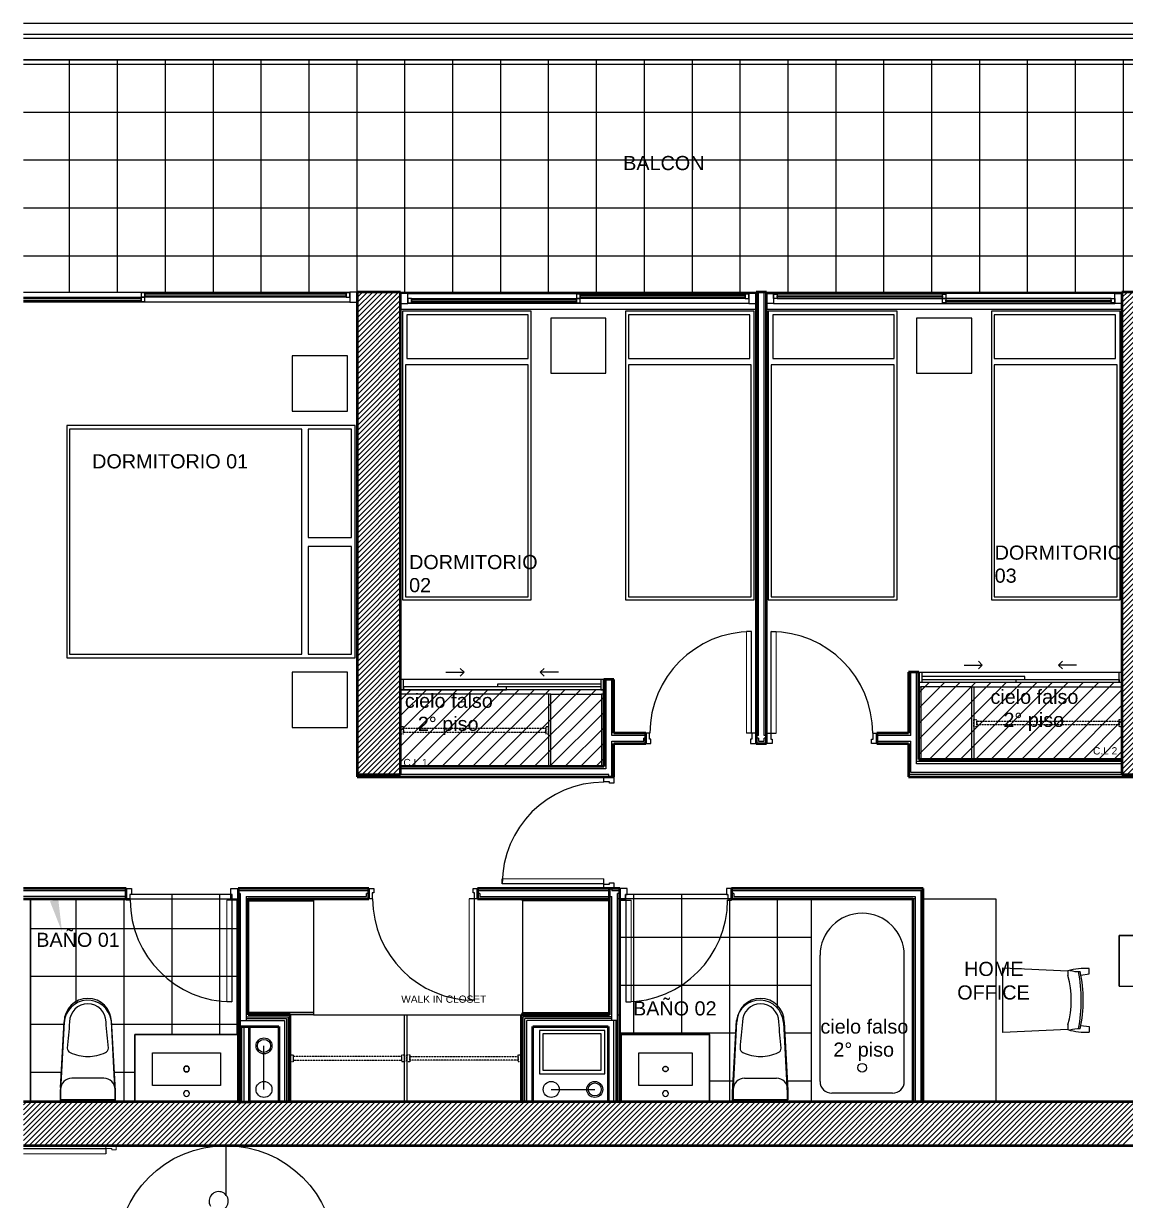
# Model space of a CAD drawing. Header units: millimetres. Extents: x -42700 to 155289, y -7931 to 68797.
# Drawn here: x 867 to 8459, y 33230 to 41340 of the extents above; entities that cross this region are included whole.
import ezdxf

# ---------------------------------------------------------------- set-up
doc = ezdxf.new("R2010")
doc.units = ezdxf.units.MM
doc.linetypes.add('DASHED2', pattern=[0.375, 0.25, -0.125])
doc.layers.add('01 arquitectura', color=8, linetype='Continuous')
doc.styles.add('Arial_1', font='arial.ttf', dxfattribs={"height": 0.075})
doc.styles.add('Arial_2', font='arial.ttf', dxfattribs={"height": 0.0975})

msp = doc.modelspace()

# ---------------------------------------------------------------- hatches: boundary and pattern name
at = {"layer": '01 arquitectura'}
h = msp.add_hatch(dxfattribs=at)
h.set_pattern_fill('_USER', color=9, scale=24.999937, angle=45, style=0, pattern_type=0)
h.set_pattern_definition([(45, (3164.737, 36164.6), (-17.67763, 17.67763), [])])
h.paths.add_polyline_path([(3164.737, 36164.599), (3164.737, 39489.591), (3464.736, 39489.591), (3464.736, 36819.598), (3464.736, 36749.598), (3464.736, 36164.599)])
h = msp.add_hatch(dxfattribs=at)
h.set_pattern_fill('_USER', color=9, scale=24.999937, angle=45, style=0, pattern_type=0)
h.set_pattern_definition([(45, (8434.724, 36164.6), (-17.67763, 17.67763), [])])
h.paths.add_polyline_path([(8434.724, 36164.599), (8734.723, 36164.599), (8734.723, 39489.591), (8434.724, 39489.591), (8434.724, 36869.598), (8434.724, 36799.598)])
h = msp.add_hatch(dxfattribs=at)
h.set_pattern_fill('FP_2', color=9, scale=999.9975, style=0, pattern_type=2)
h.set_pattern_definition([(45, (21154.75, 25942.43), (-53.03288, 53.03288), [])])
h.paths.add_polyline_path([(4864.733, 36749.598), (3464.736, 36749.598), (3464.736, 36219.599), (4864.733, 36219.599)])
h = msp.add_hatch(dxfattribs=at)
h.set_pattern_fill('FP_2', color=9, scale=999.9975, style=0, pattern_type=2)
h.set_pattern_definition([(45, (24724.74, 25992.43), (-53.03288, 53.03288), [])])
h.paths.add_polyline_path([(8434.724, 36799.598), (7034.727, 36799.598), (7034.727, 36269.599), (8434.724, 36269.599)])
h = msp.add_hatch(dxfattribs=at)
h.set_pattern_fill('FP_11', color=9, scale=999.9975, style=0, pattern_type=2)
h.set_pattern_definition([(0, (23339.7, 24544.63), (0, 329.999), []), (90, (23339.7, 24544.63), (-329.999, 0), [])])
h.paths.add_polyline_path([(1634.741, 33909.605), (1634.741, 34374.604), (2339.739, 34374.604), (2339.739, 35299.602), (2294.693, 35299.602), (2294.693, 35339.602), (1599.748, 35339.602), (1599.748, 35309.602), (914.743, 35309.602), (914.743, 33909.605), (1121.742, 33909.605), (1121.742, 33972.902), (1147.24, 34455.42), (1154.096, 34494.612), (1170.254, 34530.971), (1194.75, 34562.323), (1226.12, 34586.796), (1262.49, 34602.928), (1301.687, 34609.755), (1341.369, 34606.869), (1379.166, 34594.443), (1412.819, 34573.219), (1440.319, 34544.465), (1460.021, 34509.899), (1470.749, 34471.585), (1497.741, 33985.606), (1497.741, 33909.605)])
msp.add_hatch(color=9, dxfattribs=at).paths.add_polyline_path([(1132.218, 35081.074), (1106.366, 35306.538), (1048.892, 35292.164)])
h = msp.add_hatch(dxfattribs=at)
h.set_pattern_fill('FP_12', color=9, scale=999.9975, style=0, pattern_type=2)
h.set_pattern_definition([(90, (-16048.22, 25144.63), (-329.999, 0), []), (180, (-16048.22, 25144.63), (0, -329.999), [])])
h.paths.add_polyline_path([(5589.731, 33909.605), (5751.73, 33909.605), (5751.73, 33976.063), (5778.074, 34469.393), (5788.257, 34508.058), (5807.556, 34543.075), (5834.808, 34572.333), (5868.368, 34594.067), (5906.213, 34606.967), (5946.061, 34610.254), (5985.509, 34603.731), (6022.177, 34587.79), (6053.855, 34563.394), (6078.632, 34532.013), (6095.013, 34495.539), (6102.012, 34456.173), (6127.729, 33969.99), (6127.729, 33909.605), (6294.729, 33909.605), (6294.729, 35309.602), (5717.223, 35309.602), (5717.223, 35339.602), (5014.778, 35339.602), (5014.778, 35299.602), (4974.732, 35299.602), (4974.732, 34374.604), (5589.731, 34374.604), (5589.731, 34049.62)])

# ---------------------------------------------------------------- linework, layer by layer
at = {"layer": '01 arquitectura', "color": 8}
for p, q in [((39374.646, 41339.587), (867.003, 41339.587)), ((13694.711, 41264.419), (867.003, 41264.419)), ((867.003, 41239.019), (13694.711, 41239.019)), ((867.003, 41089.587), (11734.715, 41089.587)), ((11734.715, 41089.587), (867.003, 41089.587)), ((867.003, 39489.591), (3114.737, 39489.591)), ((867.003, 39489.591), (3114.737, 39489.591)), ((867.003, 39454.591), (1677.241, 39454.591)), ((867.003, 39454.591), (1677.241, 39454.591)), ((1677.241, 39424.591), (867.003, 39424.591)), ((1677.241, 39424.591), (867.003, 39424.591)), ((3114.737, 39419.591), (867.003, 39419.591)), ((3114.737, 39419.591), (867.003, 39419.591)), ((1702.241, 39484.591), (3089.737, 39484.591)), ((1702.241, 39484.591), (3089.737, 39484.591)), ((3089.737, 39454.591), (1702.241, 39454.591)), ((3089.737, 39454.591), (1702.241, 39454.591)), ((3464.736, 39489.591), (5914.73, 39489.591)), ((3514.736, 39479.591), (5864.73, 39479.591)), ((3539.736, 39444.591), (4677.233, 39444.591)), ((4677.233, 39414.591), (3539.736, 39414.591)), ((4702.233, 39474.591), (5839.73, 39474.591)), ((5839.73, 39444.591), (4702.233, 39444.591)), ((5929.73, 36434.599), (5929.73, 39489.591)), ((5969.73, 36434.599), (5969.73, 39489.591)), ((5984.73, 39489.591), (8434.724, 39489.591)), ((8384.724, 39479.591), (6034.73, 39479.591)), ((7197.227, 39474.591), (6059.73, 39474.591)), ((6059.73, 39444.591), (7197.227, 39444.591)), ((8359.724, 39444.591), (7222.227, 39444.591)), ((7222.227, 39414.591), (8359.724, 39414.591)), ((5914.73, 39369.591), (3464.736, 39369.591)), ((4364.734, 39356.694), (3477.91, 39356.694)), ((3477.91, 39356.694), (3477.91, 37369.596)), ((4344.734, 39331.986), (3508.358, 39331.986)), ((3508.358, 39331.986), (3508.358, 39031.986)), ((5864.73, 39409.591), (3514.736, 39409.591)), ((4344.734, 39031.986), (4344.734, 39331.986)), ((4364.734, 37369.596), (4364.734, 39356.694)), ((5901.556, 39356.694), (5014.732, 39356.694)), ((5014.732, 39356.694), (5014.732, 37369.596)), ((5871.108, 39331.986), (5034.732, 39331.986)), ((5034.732, 39331.986), (5034.732, 39031.986)), ((5871.108, 39031.986), (5871.108, 39331.986)), ((5901.556, 37369.596), (5901.556, 39356.694)), ((8434.724, 39369.591), (5984.73, 39369.591)), ((6884.728, 39356.694), (5997.904, 39356.694)), ((5997.904, 39356.694), (5997.904, 37369.596)), ((6864.728, 39331.986), (6028.352, 39331.986)), ((6028.352, 39331.986), (6028.352, 39031.986)), ((6034.73, 39409.591), (8384.724, 39409.591)), ((6864.728, 39031.986), (6864.728, 39331.986)), ((6884.728, 37369.596), (6884.728, 39356.694)), ((8421.55, 39356.694), (7534.726, 39356.694)), ((7534.726, 39356.694), (7534.726, 37369.596)), ((8391.101, 39331.986), (7554.726, 39331.986)), ((7554.726, 39331.986), (7554.726, 39031.986)), ((8391.101, 39031.986), (8391.101, 39331.986)), ((8421.55, 37369.596), (8421.55, 39356.694)), ((4879.733, 39309.592), (4499.734, 39309.592)), ((4499.734, 39309.592), (4499.734, 38929.593)), ((4879.733, 38929.593), (4879.733, 39309.592)), ((7399.726, 39309.592), (7019.727, 39309.592)), ((7019.727, 39309.592), (7019.727, 38929.593)), ((7399.726, 38929.593), (7399.726, 39309.592)), ((3098.641, 39049.592), (2718.642, 39049.592)), ((2718.642, 39049.592), (2718.642, 38669.593)), ((3098.641, 39049.592), (2718.642, 39049.592)), ((2718.642, 39049.592), (2718.642, 38669.593)), ((3098.641, 38669.593), (3098.641, 39049.592)), ((3098.641, 38669.593), (3098.641, 39049.592)), ((3508.358, 39031.986), (4344.734, 39031.986)), ((5034.732, 39031.986), (5871.108, 39031.986)), ((6028.352, 39031.986), (6864.728, 39031.986)), ((7554.726, 39031.986), (8391.101, 39031.986)), ((4344.734, 38988.592), (3498.417, 38988.592)), ((3498.417, 38988.592), (3498.417, 37388.705)), ((4344.734, 37388.705), (4344.734, 38988.592)), ((4499.734, 38929.593), (4879.733, 38929.593)), ((5881.049, 38988.592), (5034.732, 38988.592)), ((5034.732, 38988.592), (5034.732, 37388.705)), ((5881.049, 37388.705), (5881.049, 38988.592)), ((6864.728, 38988.592), (6018.411, 38988.592)), ((6018.411, 38988.592), (6018.411, 37388.705)), ((6864.728, 37388.705), (6864.728, 38988.592)), ((7019.727, 38929.593), (7399.726, 38929.593)), ((8401.042, 38988.592), (7554.726, 38988.592)), ((7554.726, 38988.592), (7554.726, 37388.705)), ((8401.042, 37388.705), (8401.042, 38988.592)), ((2718.642, 38669.593), (3098.641, 38669.593)), ((2718.642, 38669.593), (3098.641, 38669.593)), ((3151.839, 38569.593), (1164.742, 38569.593)), ((1164.742, 38569.593), (1164.742, 36969.597)), ((3151.839, 38569.593), (1164.742, 38569.593)), ((1164.742, 38569.593), (1164.742, 36969.597)), ((2783.738, 38545.356), (1183.85, 38545.356)), ((1183.85, 38545.356), (1183.85, 36995.472)), ((2783.738, 38545.356), (1183.85, 38545.356)), ((1183.85, 38545.356), (1183.85, 36995.472)), ((2783.738, 36995.472), (2783.738, 38545.356)), ((2783.738, 36995.472), (2783.738, 38545.356)), ((2827.132, 38543.718), (2827.132, 37798.41)), ((3127.131, 38543.718), (2827.132, 38543.718)), ((2827.132, 38543.718), (2827.132, 37798.41)), ((3127.131, 38543.718), (2827.132, 38543.718)), ((3127.131, 37798.41), (3127.131, 38543.718)), ((3127.131, 37798.41), (3127.131, 38543.718)), ((3151.839, 36969.597), (3151.839, 38569.593)), ((3151.839, 36969.597), (3151.839, 38569.593)), ((2827.132, 37798.41), (3127.131, 37798.41)), ((2827.132, 37798.41), (3127.131, 37798.41)), ((3127.131, 37736.934), (2827.132, 37736.934)), ((2827.132, 37736.934), (2827.132, 36995.472)), ((3127.131, 37736.934), (2827.132, 37736.934)), ((2827.132, 37736.934), (2827.132, 36995.472)), ((3127.131, 36995.472), (3127.131, 37736.934)), ((3127.131, 36995.472), (3127.131, 37736.934)), ((3498.417, 37388.705), (4344.734, 37388.705)), ((5034.732, 37388.705), (5881.049, 37388.705)), ((6018.411, 37388.705), (6864.728, 37388.705)), ((7554.726, 37388.705), (8401.042, 37388.705)), ((3477.91, 37369.596), (4364.734, 37369.596)), ((5014.732, 37369.596), (5901.556, 37369.596)), ((5997.904, 37369.596), (6884.728, 37369.596)), ((7534.726, 37369.596), (8421.55, 37369.596)), ((5882.202, 37149.597), (5847.202, 37149.597)), ((5882.202, 36449.599), (5882.202, 37149.597)), ((6017.258, 37149.597), (6052.258, 37149.597)), ((6017.258, 36449.599), (6017.258, 37149.597)), ((1183.85, 36995.472), (2783.738, 36995.472)), ((1183.85, 36995.472), (2783.738, 36995.472)), ((2827.132, 36995.472), (3127.131, 36995.472)), ((2827.132, 36995.472), (3127.131, 36995.472)), ((1164.742, 36969.597), (3151.839, 36969.597)), ((1164.742, 36969.597), (3151.839, 36969.597)), ((3098.641, 36869.598), (2718.642, 36869.598)), ((2718.642, 36869.598), (2718.642, 36489.599)), ((3098.641, 36869.598), (2718.642, 36869.598)), ((2718.642, 36869.598), (2718.642, 36489.599)), ((3098.641, 36489.599), (3098.641, 36869.598)), ((3098.641, 36489.599), (3098.641, 36869.598)), ((4844.733, 36819.598), (3484.736, 36819.598)), ((4879.733, 36819.598), (4879.733, 36204.599)), ((4919.733, 36434.599), (4919.733, 36819.598)), ((6979.727, 36434.599), (6979.727, 36869.598)), ((7019.727, 36239.599), (7019.727, 36869.598)), ((7054.727, 36869.598), (8414.724, 36869.598)), ((7414.726, 36769.598), (8434.724, 36769.598)), ((4484.734, 36719.598), (3464.736, 36719.598)), ((2718.642, 36489.599), (3098.641, 36489.599)), ((2718.642, 36489.599), (3098.641, 36489.599)), ((5154.732, 36434.599), (4919.733, 36434.599)), ((5154.732, 36414.599), (5139.732, 36414.599)), ((5139.732, 36394.599), (5139.732, 36414.599)), ((5179.739, 36449.599), (5154.732, 36449.599)), ((5179.739, 36409.599), (5179.739, 36449.599)), ((5882.202, 36449.599), (5847.202, 36449.599)), ((5914.73, 36449.599), (5884.684, 36449.599)), ((5884.684, 36449.599), (5884.684, 36409.599)), ((5929.73, 36434.599), (5914.73, 36434.599)), ((5929.73, 36414.599), (5914.73, 36414.599)), ((5929.73, 36414.599), (5929.73, 36394.599)), ((5984.73, 36434.599), (5969.73, 36434.599)), ((5969.73, 36394.599), (5969.73, 36414.599)), ((5984.73, 36414.599), (5969.73, 36414.599)), ((5984.73, 36449.599), (6014.776, 36449.599)), ((6014.776, 36449.599), (6014.776, 36409.599)), ((6017.258, 36449.599), (6052.258, 36449.599)), ((6719.721, 36449.599), (6744.728, 36449.599)), ((6719.721, 36409.599), (6719.721, 36449.599)), ((6979.727, 36434.599), (6744.728, 36434.599)), ((4919.733, 36149.6), (4919.733, 36394.599)), ((4919.733, 36394.599), (5139.732, 36394.599)), ((5154.732, 36379.599), (5189.739, 36379.599)), ((5189.739, 36409.599), (5179.739, 36409.599)), ((5189.739, 36379.599), (5189.739, 36409.599)), ((5884.684, 36409.599), (5874.755, 36409.599)), ((5874.755, 36409.599), (5874.755, 36379.599)), ((5874.755, 36379.599), (5914.73, 36379.599)), ((5929.73, 36394.599), (5969.73, 36394.599)), ((6024.705, 36379.599), (5984.73, 36379.599)), ((6014.776, 36409.599), (6024.705, 36409.599)), ((6024.705, 36409.599), (6024.705, 36379.599)), ((6709.721, 36379.599), (6709.721, 36409.599)), ((6709.721, 36409.599), (6719.721, 36409.599)), ((6744.728, 36379.599), (6709.721, 36379.599)), ((6744.728, 36394.599), (6979.727, 36394.599)), ((6979.727, 36179.599), (6979.727, 36394.599)), ((8434.724, 36254.599), (7019.727, 36254.599)), ((4879.733, 36204.599), (3464.736, 36204.599)), ((8434.724, 36179.599), (6979.727, 36179.599)), ((8434.724, 36239.599), (7019.727, 36239.599)), ((4899.733, 36164.599), (3464.736, 36164.599)), ((4864.733, 36114.592), (4864.733, 36149.6)), ((4904.733, 36114.592), (4864.733, 36114.592)), ((4899.733, 36149.6), (4899.733, 36164.599)), ((4904.733, 36104.592), (4904.733, 36114.592)), ((4934.732, 36104.592), (4904.733, 36104.592)), ((4934.732, 36149.6), (4934.732, 36104.592)), ((8434.724, 36164.599), (6964.727, 36164.599)), ((4164.734, 35412.129), (4164.734, 35447.129)), ((4864.733, 35412.129), (4864.733, 35447.129)), ((1574.741, 35364.601), (867.003, 35364.601)), ((1574.741, 35379.601), (1609.748, 35379.601)), ((1609.748, 35379.601), (1609.748, 35339.602)), ((2294.764, 35339.602), (2294.764, 35379.601)), ((2294.764, 35379.601), (2344.739, 35379.601)), ((3244.737, 35364.601), (2344.739, 35364.601)), ((3244.737, 35379.601), (3279.744, 35379.601)), ((3279.744, 35379.601), (3279.744, 35349.602)), ((3964.76, 35349.602), (3964.76, 35379.601)), ((3964.76, 35379.601), (3994.735, 35379.601)), ((4904.733, 35364.601), (3994.735, 35364.601)), ((4864.733, 35412.129), (4164.734, 35412.129)), ((4864.733, 35379.601), (4864.733, 35409.647)), ((4864.733, 35409.647), (4904.733, 35409.647)), ((4904.733, 35409.647), (4904.733, 35419.576)), ((4904.733, 35419.576), (4934.732, 35419.576)), ((4919.733, 35379.601), (4919.733, 35364.601)), ((4974.732, 35364.601), (4919.733, 35364.601)), ((4934.732, 35419.576), (4934.732, 35379.601)), ((5024.707, 35379.601), (4974.732, 35379.601)), ((5024.707, 35339.602), (5024.707, 35379.601)), ((5744.73, 35379.601), (5709.723, 35379.601)), ((5709.723, 35379.601), (5709.723, 35339.602)), ((7064.727, 35364.601), (5744.73, 35364.601)), ((7049.727, 35364.601), (7049.727, 33909.605)), ((1574.741, 35324.602), (867.003, 35324.602)), ((914.743, 33909.605), (914.743, 35309.602)), ((914.743, 33909.605), (914.743, 35309.602)), ((914.743, 35309.602), (914.743, 33909.605)), ((1599.748, 35309.602), (914.743, 35309.602)), ((1574.741, 35299.602), (1574.741, 35309.602)), ((1599.748, 35299.602), (1574.741, 35299.602)), ((1599.748, 35339.602), (1599.748, 35299.602)), ((1609.748, 35339.602), (1599.748, 35339.602)), ((2294.693, 35339.602), (1599.748, 35339.602)), ((1599.748, 35339.602), (1599.748, 35309.602)), ((2302.211, 35299.602), (2267.211, 35299.602)), ((2294.693, 35299.602), (2294.693, 35339.602)), ((2339.739, 35299.602), (2294.693, 35299.602)), ((2304.693, 35339.602), (2294.764, 35339.602)), ((2302.211, 35299.602), (2302.211, 34599.603)), ((2304.693, 35299.602), (2304.693, 35339.602)), ((2344.739, 35299.602), (2304.693, 35299.602)), ((2339.739, 34374.604), (2339.739, 35299.602)), ((2359.739, 35344.602), (2344.739, 35344.602)), ((2359.739, 35344.602), (2359.739, 33909.605)), ((2399.739, 35324.602), (2399.739, 34469.604)), ((2399.739, 35324.602), (3229.737, 35324.602)), ((2414.739, 35309.602), (2399.739, 35309.602)), ((3229.737, 35324.602), (3229.737, 35344.602)), ((3244.737, 35344.602), (3229.737, 35344.602)), ((3269.744, 35309.602), (3244.737, 35309.602)), ((3279.744, 35349.602), (3269.744, 35349.602)), ((3269.744, 35349.602), (3269.744, 35309.602)), ((3972.207, 35309.602), (3937.207, 35309.602)), ((3974.689, 35349.602), (3964.76, 35349.602)), ((3972.207, 35309.602), (3972.207, 34609.603)), ((3974.689, 35309.602), (3974.689, 35349.602)), ((3994.735, 35309.602), (3974.689, 35309.602)), ((4009.735, 35344.602), (3994.735, 35344.602)), ((4009.735, 35344.602), (4009.735, 35324.602)), ((4009.735, 35324.602), (4919.733, 35324.602)), ((4919.733, 34469.604), (4919.733, 35324.602)), ((4959.732, 33909.605), (4959.732, 35344.602)), ((4974.732, 35344.602), (4959.732, 35344.602)), ((4974.732, 35309.602), (4959.732, 35309.602)), ((5014.778, 35299.602), (4969.732, 35299.602)), ((4969.732, 35299.602), (4969.732, 34374.604)), ((4974.732, 35299.602), (5014.778, 35299.602)), ((5014.778, 35299.602), (5014.778, 35339.602)), ((5014.778, 35339.602), (5024.707, 35339.602)), ((5717.223, 35339.602), (5014.778, 35339.602)), ((5014.778, 35339.602), (5014.778, 35299.602)), ((5017.26, 35299.602), (5052.26, 35299.602)), ((5017.26, 35299.602), (5017.26, 34599.603)), ((5709.723, 35339.602), (5719.723, 35339.602)), ((5719.723, 35339.602), (5719.723, 35299.602)), ((5719.723, 35299.602), (5744.73, 35299.602)), ((5759.73, 35344.602), (5744.73, 35344.602)), ((5744.73, 35299.602), (5744.73, 35309.602)), ((5759.73, 35344.602), (5759.73, 35324.602)), ((5759.73, 35324.602), (7009.727, 35324.602)), ((6294.729, 33909.605), (6294.729, 35309.602)), ((6294.729, 33909.605), (6294.729, 35309.602)), ((7009.727, 35309.602), (6994.727, 35309.602)), ((7009.727, 35324.602), (7009.727, 33909.605)), ((8414.724, 35056.461), (8414.724, 34706.462)), ((8584.723, 35056.461), (8414.724, 35056.461)), ((8414.724, 35056.461), (8584.723, 35056.461)), ((8414.724, 34706.462), (8414.724, 35056.461)), ((6354.729, 34049.605), (6354.729, 34919.603)), ((6934.727, 34049.605), (6934.727, 34919.603)), ((7614.726, 34832.195), (8060.906, 34811.727)), ((7614.726, 34387.012), (7614.726, 34832.195)), ((8060.906, 34811.727), (8062.185, 34779.745)), ((8150.539, 34782.872), (8209.206, 34791.258)), ((8209.206, 34791.258), (8209.206, 34828.357)), ((8414.724, 34706.462), (8584.723, 34706.462)), ((8414.724, 34706.462), (8584.723, 34706.462)), ((2302.211, 34599.603), (2267.211, 34599.603)), ((3972.207, 34609.603), (3937.207, 34609.603)), ((5017.26, 34599.603), (5052.26, 34599.603)), ((1470.749, 34471.585), (1497.741, 33985.606)), ((2359.739, 34469.604), (2664.738, 34469.604)), ((2399.739, 34494.604), (2689.738, 34494.604)), ((2399.739, 34484.604), (2679.738, 34484.604)), ((2664.738, 34469.604), (2664.738, 33909.605)), ((2679.738, 34484.604), (2679.738, 33909.605)), ((2689.738, 34494.604), (2689.738, 33909.605)), ((2864.738, 34509.604), (4294.734, 34509.604)), ((4309.734, 33909.605), (4309.734, 34494.604)), ((4919.733, 34494.604), (4309.734, 34494.604)), ((4319.734, 33909.605), (4319.734, 34484.604)), ((4919.733, 34484.604), (4319.734, 34484.604)), ((4334.734, 33909.605), (4334.734, 34469.604)), ((4959.732, 34469.604), (4334.734, 34469.604)), ((4934.732, 33909.605), (4934.732, 34469.604)), ((4949.732, 33909.605), (4949.732, 34469.604)), ((4959.732, 34509.604), (4974.732, 34509.604)), ((5751.73, 33976.063), (5778.074, 34469.393)), ((1146.925, 34460.167), (1121.742, 33988.583)), ((1121.742, 33972.902), (1147.24, 34455.42)), ((1122.776, 34007.952), (1146.925, 34460.167)), ((1497.741, 33988.583), (1472.558, 34460.167)), ((1496.707, 34007.952), (1472.558, 34460.167)), ((2369.739, 34429.604), (2369.739, 33909.605)), ((2384.739, 34429.604), (2384.739, 33909.605)), ((4870.78, 34402.578), (4420.782, 34402.578)), ((4420.782, 34402.578), (4420.782, 34102.579)), ((4870.78, 34102.579), (4870.78, 34402.578)), ((5756.73, 33988.583), (5781.913, 34460.167)), ((5757.765, 34007.952), (5781.913, 34460.167)), ((6102.012, 34456.173), (6127.729, 33969.99)), ((6107.547, 34460.167), (6132.729, 33988.583)), ((6131.695, 34007.952), (6107.547, 34460.167)), ((8062.185, 34407.54), (7614.726, 34387.012)), ((8062.185, 34439.462), (8062.185, 34407.54)), ((8150.539, 34436.335), (8209.206, 34427.949)), ((8209.206, 34427.949), (8209.206, 34390.85)), ((2344.739, 34374.604), (1634.741, 34374.604)), ((1634.741, 34374.604), (1634.741, 33909.605)), ((1634.741, 33909.605), (1634.741, 34374.604)), ((1634.741, 34374.604), (2339.739, 34374.604)), ((4845.781, 34377.578), (4445.782, 34377.578)), ((4445.782, 34377.578), (4445.782, 34127.579)), ((4845.781, 34127.579), (4845.781, 34377.578)), ((4969.732, 34374.604), (5589.731, 34374.604)), ((5594.731, 34374.604), (4984.732, 34374.604)), ((4984.732, 34374.604), (4984.732, 33909.605)), ((5589.731, 34374.604), (5589.731, 33909.605)), ((5594.731, 33909.605), (5594.731, 34374.604)), ((1756.599, 34247.875), (2222.881, 34247.875)), ((1756.599, 34023.477), (1756.599, 34247.875)), ((2222.881, 34247.875), (2222.881, 34023.477)), ((2523.585, 33995.653), (2523.585, 34295.652)), ((5106.591, 34023.477), (5106.591, 34247.875)), ((5106.591, 34247.875), (5472.873, 34247.875)), ((5472.873, 34247.875), (5472.873, 34023.477)), ((1419.944, 34073.106), (1199.539, 34073.106)), ((4420.782, 34102.579), (4870.78, 34102.579)), ((4445.782, 34127.579), (4845.781, 34127.579)), ((5834.527, 34073.106), (6054.933, 34073.106)), ((1121.742, 33923.106), (1121.742, 33995.309)), ((1121.742, 33988.583), (1121.742, 33923.106)), ((1497.741, 33995.309), (1497.741, 33923.106)), ((1497.741, 33923.106), (1497.741, 33988.583)), ((1497.741, 33985.606), (1497.741, 33909.605)), ((2222.881, 34023.477), (1756.599, 34023.477)), ((4502.36, 33995.653), (4802.36, 33995.653)), ((5472.873, 34023.477), (5106.591, 34023.477)), ((5756.73, 33995.309), (5756.73, 33923.106)), ((5756.73, 33923.106), (5756.73, 33988.583)), ((6132.729, 33923.106), (6132.729, 33995.309)), ((6132.729, 33988.583), (6132.729, 33923.106)), ((914.743, 33909.605), (1121.742, 33909.605)), ((1121.742, 33909.605), (1121.742, 33972.902)), ((1121.742, 33923.106), (1497.741, 33923.106)), ((1497.741, 33923.106), (1121.742, 33923.106)), ((1497.741, 33909.605), (1634.741, 33909.605)), ((5589.731, 33909.605), (5751.73, 33909.605)), ((5751.73, 33909.605), (5751.73, 33976.063)), ((6132.729, 33923.106), (5756.73, 33923.106)), ((5756.73, 33923.106), (6132.729, 33923.106)), ((6127.729, 33969.99), (6127.729, 33909.605)), ((6127.729, 33909.605), (6294.729, 33909.605)), ((6854.728, 33969.605), (6434.729, 33969.605)), ((1434.741, 33587.078), (867.003, 33587.078)), ((1434.741, 33587.078), (1434.741, 33552.078)), ((2260.001, 33609.298), (2260.001, 33269.468))]:
    msp.add_line(p, q, dxfattribs=at)
at = {"layer": '01 arquitectura', "color": 9, "linetype": 'Continuous'}
for p, q in [((867.003, 41059.588), (11734.715, 41059.588)), ((1184.745, 39489.591), (1184.745, 41089.587)), ((1514.744, 39489.591), (1514.744, 41089.587)), ((1844.743, 39489.591), (1844.743, 41089.587)), ((2174.742, 39489.591), (2174.742, 41089.587)), ((2504.741, 39489.591), (2504.741, 41089.587)), ((2834.74, 39489.591), (2834.74, 41089.587)), ((3164.74, 39489.591), (3164.74, 41089.587)), ((3494.739, 39489.591), (3494.739, 41089.587)), ((3824.738, 39489.591), (3824.738, 41089.587)), ((4154.737, 39489.591), (4154.737, 41089.587)), ((4484.736, 39489.591), (4484.736, 41089.587)), ((4814.735, 39489.591), (4814.735, 41089.587)), ((5144.735, 39489.591), (5144.735, 41089.587)), ((5474.734, 39489.591), (5474.734, 41089.587)), ((5804.733, 39489.591), (5804.733, 41089.587)), ((6134.732, 39489.591), (6134.732, 41089.587)), ((6464.731, 39489.591), (6464.731, 41089.587)), ((6794.731, 39489.591), (6794.731, 41089.587)), ((7124.73, 39489.591), (7124.73, 41089.587)), ((7454.729, 39489.591), (7454.729, 41089.587)), ((7784.728, 39489.591), (7784.728, 41089.587)), ((8114.727, 39489.591), (8114.727, 41089.587)), ((8444.726, 39489.591), (8444.726, 41089.587)), ((867.003, 40729.589), (11734.715, 40729.589)), ((867.003, 40399.59), (11734.715, 40399.59)), ((867.003, 40069.591), (11734.715, 40069.591)), ((867.003, 39739.592), (11734.715, 39739.592)), ((867.003, 33890.114), (886.494, 33909.605)), ((867.003, 33854.759), (921.849, 33909.605)), ((867.003, 33819.403), (957.205, 33909.605)), ((867.003, 33784.048), (992.56, 33909.605)), ((867.003, 33748.693), (1027.915, 33909.605)), ((867.003, 33713.338), (1063.27, 33909.605)), ((867.003, 33677.982), (1098.626, 33909.605)), ((867.003, 33642.627), (1133.981, 33909.605)), ((869.337, 33609.606), (1169.336, 33909.605)), ((904.692, 33609.606), (1204.691, 33909.605)), ((940.047, 33609.606), (1240.047, 33909.605)), ((975.403, 33609.606), (1275.402, 33909.605)), ((1010.758, 33609.606), (1310.757, 33909.605)), ((1046.113, 33609.606), (1346.112, 33909.605)), ((1081.468, 33609.606), (1381.468, 33909.605)), ((1116.824, 33609.606), (1416.823, 33909.605)), ((1152.179, 33609.606), (1452.178, 33909.605)), ((1187.534, 33609.606), (1487.533, 33909.605)), ((1222.889, 33609.606), (1522.889, 33909.605)), ((1258.245, 33609.606), (1558.244, 33909.605)), ((1293.6, 33609.606), (1593.599, 33909.605)), ((1328.955, 33609.606), (1628.954, 33909.605)), ((1364.31, 33609.606), (1664.31, 33909.605)), ((1399.666, 33609.606), (1699.665, 33909.605)), ((1435.021, 33609.606), (1735.02, 33909.605)), ((1470.376, 33609.606), (1770.375, 33909.605)), ((1505.731, 33609.606), (1805.731, 33909.605)), ((1541.087, 33609.606), (1841.086, 33909.605)), ((1576.442, 33609.606), (1876.441, 33909.605)), ((1611.797, 33609.606), (1911.796, 33909.605)), ((1647.152, 33609.606), (1947.152, 33909.605)), ((1682.508, 33609.606), (1982.507, 33909.605)), ((1717.863, 33609.606), (2017.862, 33909.605)), ((1753.218, 33609.606), (2053.217, 33909.605)), ((1788.573, 33609.606), (2088.573, 33909.605)), ((1823.929, 33609.606), (2123.928, 33909.605)), ((1859.284, 33609.606), (2159.283, 33909.605)), ((1894.639, 33609.606), (2194.638, 33909.605)), ((1929.994, 33609.606), (2229.994, 33909.605)), ((1965.35, 33609.606), (2265.349, 33909.605)), ((2000.705, 33609.606), (2300.704, 33909.605)), ((2036.06, 33609.606), (2336.059, 33909.605)), ((2071.415, 33609.606), (2371.415, 33909.605)), ((2106.771, 33609.606), (2406.77, 33909.605)), ((2142.126, 33609.606), (2442.125, 33909.605)), ((2177.481, 33609.606), (2477.48, 33909.605)), ((2212.836, 33609.606), (2512.836, 33909.605)), ((2248.192, 33609.606), (2548.191, 33909.605)), ((2283.547, 33609.606), (2583.546, 33909.605)), ((2318.902, 33609.606), (2618.901, 33909.605)), ((2354.257, 33609.606), (2654.257, 33909.605)), ((2389.613, 33609.606), (2689.612, 33909.605)), ((2424.968, 33609.606), (2724.967, 33909.605)), ((2460.323, 33609.606), (2760.322, 33909.605)), ((2495.678, 33609.606), (2795.678, 33909.605)), ((2531.034, 33609.606), (2831.033, 33909.605)), ((2566.389, 33609.606), (2866.388, 33909.605)), ((2601.744, 33609.606), (2901.743, 33909.605)), ((2637.099, 33609.606), (2937.099, 33909.605)), ((2672.455, 33609.606), (2972.454, 33909.605)), ((2707.81, 33609.606), (3007.809, 33909.605)), ((2743.165, 33609.606), (3043.164, 33909.605)), ((2778.52, 33609.606), (3078.52, 33909.605)), ((2813.876, 33609.606), (3113.875, 33909.605)), ((2849.231, 33609.606), (3149.23, 33909.605)), ((2884.586, 33609.606), (3184.585, 33909.605)), ((2919.941, 33609.606), (3219.941, 33909.605)), ((2955.297, 33609.606), (3255.296, 33909.605)), ((2990.652, 33609.606), (3290.651, 33909.605)), ((3026.007, 33609.606), (3326.006, 33909.605)), ((3061.362, 33609.606), (3361.362, 33909.605)), ((3096.718, 33609.606), (3396.717, 33909.605)), ((3132.073, 33609.606), (3432.072, 33909.605)), ((3167.428, 33609.606), (3467.427, 33909.605)), ((3202.783, 33609.606), (3502.783, 33909.605)), ((3238.139, 33609.606), (3538.138, 33909.605)), ((3273.494, 33609.606), (3573.493, 33909.605)), ((3308.849, 33609.606), (3608.848, 33909.605)), ((3344.204, 33609.606), (3644.204, 33909.605)), ((3379.56, 33609.606), (3679.559, 33909.605)), ((3414.915, 33609.606), (3714.914, 33909.605)), ((3450.27, 33609.606), (3750.269, 33909.605)), ((3485.625, 33609.606), (3785.625, 33909.605)), ((3520.981, 33609.606), (3820.98, 33909.605)), ((3556.336, 33609.606), (3856.335, 33909.605)), ((3591.691, 33609.606), (3891.69, 33909.605)), ((3627.046, 33609.606), (3927.046, 33909.605)), ((3662.402, 33609.606), (3962.401, 33909.605)), ((3697.757, 33609.606), (3997.756, 33909.605)), ((3733.112, 33609.606), (4033.111, 33909.605)), ((3768.467, 33609.606), (4068.467, 33909.605)), ((3803.823, 33609.606), (4103.822, 33909.605)), ((3839.178, 33609.606), (4139.177, 33909.605)), ((3874.533, 33609.606), (4174.532, 33909.605)), ((3909.888, 33609.606), (4209.888, 33909.605)), ((3945.244, 33609.606), (4245.243, 33909.605)), ((3980.599, 33609.606), (4280.598, 33909.605)), ((4015.954, 33609.606), (4315.953, 33909.605)), ((4051.309, 33609.606), (4351.309, 33909.605)), ((4086.665, 33609.606), (4386.664, 33909.605)), ((4122.02, 33609.606), (4422.019, 33909.605)), ((4157.375, 33609.606), (4457.374, 33909.605)), ((4192.73, 33609.606), (4492.73, 33909.605)), ((4228.086, 33609.606), (4528.085, 33909.605)), ((4263.441, 33609.606), (4563.44, 33909.605)), ((4298.796, 33609.606), (4598.795, 33909.605)), ((4334.151, 33609.606), (4634.151, 33909.605)), ((4369.507, 33609.606), (4669.506, 33909.605)), ((4404.862, 33609.606), (4704.861, 33909.605)), ((4440.217, 33609.606), (4740.216, 33909.605)), ((4475.572, 33609.606), (4775.572, 33909.605)), ((4510.928, 33609.606), (4810.927, 33909.605)), ((4546.283, 33609.606), (4846.282, 33909.605)), ((4581.638, 33609.606), (4881.637, 33909.605)), ((4616.993, 33609.606), (4916.993, 33909.605)), ((4652.349, 33609.606), (4952.348, 33909.605)), ((4687.704, 33609.606), (4987.703, 33909.605)), ((4723.059, 33609.606), (5023.058, 33909.605)), ((4758.414, 33609.606), (5058.414, 33909.605)), ((4793.77, 33609.606), (5093.769, 33909.605)), ((4829.125, 33609.606), (5129.124, 33909.605)), ((4864.48, 33609.606), (5164.479, 33909.605)), ((4899.835, 33609.606), (5199.835, 33909.605)), ((4935.191, 33609.606), (5235.19, 33909.605)), ((4970.546, 33609.606), (5270.545, 33909.605)), ((5005.901, 33609.606), (5305.9, 33909.605)), ((5041.256, 33609.606), (5341.256, 33909.605)), ((5076.612, 33609.606), (5376.611, 33909.605)), ((5111.967, 33609.606), (5411.966, 33909.605)), ((5147.322, 33609.606), (5447.321, 33909.605)), ((5182.677, 33609.606), (5482.677, 33909.605)), ((5218.033, 33609.606), (5518.032, 33909.605)), ((5253.388, 33609.606), (5553.387, 33909.605)), ((5288.743, 33609.606), (5588.742, 33909.605)), ((5324.098, 33609.606), (5624.098, 33909.605)), ((5359.454, 33609.606), (5659.453, 33909.605)), ((5394.809, 33609.606), (5694.808, 33909.605)), ((5430.164, 33609.606), (5730.163, 33909.605)), ((5465.519, 33609.606), (5765.519, 33909.605)), ((5500.875, 33609.606), (5800.874, 33909.605)), ((5536.23, 33609.606), (5836.229, 33909.605)), ((5571.585, 33609.606), (5871.584, 33909.605)), ((5606.94, 33609.606), (5906.94, 33909.605)), ((5642.296, 33609.606), (5942.295, 33909.605)), ((5677.651, 33609.606), (5977.65, 33909.605)), ((5713.006, 33609.606), (6013.005, 33909.605)), ((5748.361, 33609.606), (6048.361, 33909.605)), ((5783.717, 33609.606), (6083.716, 33909.605)), ((5819.072, 33609.606), (6119.071, 33909.605)), ((5854.427, 33609.606), (6154.426, 33909.605)), ((5889.782, 33609.606), (6189.782, 33909.605)), ((5925.138, 33609.606), (6225.137, 33909.605)), ((5960.493, 33609.606), (6260.492, 33909.605)), ((5995.848, 33609.606), (6295.847, 33909.605)), ((6031.203, 33609.606), (6331.203, 33909.605)), ((6066.559, 33609.606), (6366.558, 33909.605)), ((6101.914, 33609.606), (6401.913, 33909.605)), ((6137.269, 33609.606), (6437.268, 33909.605)), ((6172.624, 33609.606), (6472.624, 33909.605)), ((6207.98, 33609.606), (6507.979, 33909.605)), ((6243.335, 33609.606), (6543.334, 33909.605)), ((6278.69, 33609.606), (6578.689, 33909.605)), ((6314.045, 33609.606), (6614.045, 33909.605)), ((6349.401, 33609.606), (6649.4, 33909.605)), ((6384.756, 33609.606), (6684.755, 33909.605)), ((6420.111, 33609.606), (6720.11, 33909.605)), ((6455.466, 33609.606), (6755.466, 33909.605)), ((6490.822, 33609.606), (6790.821, 33909.605)), ((6526.177, 33609.606), (6826.176, 33909.605)), ((6561.532, 33609.606), (6861.531, 33909.605)), ((6596.887, 33609.606), (6896.887, 33909.605)), ((6632.243, 33609.606), (6932.242, 33909.605)), ((6667.598, 33609.606), (6967.597, 33909.605)), ((6702.953, 33609.606), (7002.952, 33909.605)), ((6738.308, 33609.606), (7038.308, 33909.605)), ((6773.664, 33609.606), (7073.663, 33909.605)), ((6809.019, 33609.606), (7109.018, 33909.605)), ((6844.374, 33609.606), (7144.373, 33909.605)), ((6879.729, 33609.606), (7179.729, 33909.605)), ((6915.085, 33609.606), (7215.084, 33909.605)), ((6950.44, 33609.606), (7250.439, 33909.605)), ((6985.795, 33609.606), (7285.794, 33909.605)), ((7021.15, 33609.606), (7321.15, 33909.605)), ((7056.506, 33609.606), (7356.505, 33909.605)), ((7091.861, 33609.606), (7391.86, 33909.605)), ((7127.216, 33609.606), (7427.215, 33909.605)), ((7162.571, 33609.606), (7462.571, 33909.605)), ((7197.927, 33609.606), (7497.926, 33909.605)), ((7233.282, 33609.606), (7533.281, 33909.605)), ((7268.637, 33609.606), (7568.636, 33909.605)), ((7303.992, 33609.606), (7603.992, 33909.605)), ((7339.348, 33609.606), (7639.347, 33909.605)), ((7374.703, 33609.606), (7674.702, 33909.605)), ((7410.058, 33609.606), (7710.057, 33909.605)), ((7445.413, 33609.606), (7745.413, 33909.605)), ((7480.769, 33609.606), (7780.768, 33909.605)), ((7516.124, 33609.606), (7816.123, 33909.605)), ((7551.479, 33609.606), (7851.478, 33909.605)), ((7586.834, 33609.606), (7886.834, 33909.605)), ((7622.19, 33609.606), (7922.189, 33909.605)), ((7657.545, 33609.606), (7957.544, 33909.605)), ((7692.9, 33609.606), (7992.899, 33909.605)), ((7728.255, 33609.606), (8028.255, 33909.605)), ((7763.611, 33609.606), (8063.61, 33909.605)), ((7798.966, 33609.606), (8098.965, 33909.605)), ((7834.321, 33609.606), (8134.32, 33909.605)), ((7869.676, 33609.606), (8169.676, 33909.605)), ((7905.032, 33609.606), (8205.031, 33909.605)), ((7940.387, 33609.606), (8240.386, 33909.605)), ((7975.742, 33609.606), (8275.741, 33909.605)), ((8011.097, 33609.606), (8311.097, 33909.605)), ((8046.453, 33609.606), (8346.452, 33909.605)), ((8081.808, 33609.606), (8381.807, 33909.605)), ((8117.163, 33609.606), (8417.162, 33909.605)), ((8152.518, 33609.606), (8452.518, 33909.605)), ((8187.874, 33609.606), (8487.873, 33909.605)), ((8223.229, 33609.606), (8523.228, 33909.605)), ((8258.584, 33609.606), (8558.583, 33909.605)), ((8293.939, 33609.606), (8593.939, 33909.605)), ((8329.295, 33609.606), (8629.294, 33909.605)), ((8364.65, 33609.606), (8664.649, 33909.605)), ((8400.005, 33609.606), (8700.004, 33909.605)), ((8435.36, 33609.606), (8735.36, 33909.605))]:
    msp.add_line(p, q, dxfattribs=at)
at = {"layer": '01 arquitectura', "color": 8, "lineweight": 25}
for p, q in [((1677.241, 39444.591), (867.003, 39444.591)), ((1677.241, 39444.591), (867.003, 39444.591)), ((867.003, 39434.591), (1677.241, 39434.591)), ((867.003, 39434.591), (1677.241, 39434.591)), ((1702.241, 39484.591), (1677.241, 39484.591)), ((1677.241, 39484.591), (1677.241, 39454.591)), ((1702.241, 39484.591), (1677.241, 39484.591)), ((1677.241, 39484.591), (1677.241, 39454.591)), ((1677.241, 39454.591), (1702.241, 39454.591)), ((1702.241, 39454.591), (1677.241, 39454.591)), ((1677.241, 39454.591), (1677.241, 39424.591)), ((1677.241, 39454.591), (1702.241, 39454.591)), ((1702.241, 39454.591), (1677.241, 39454.591)), ((1677.241, 39454.591), (1677.241, 39424.591)), ((1677.241, 39434.591), (1677.241, 39444.591)), ((1677.241, 39434.591), (1677.241, 39444.591)), ((1677.241, 39424.591), (1702.241, 39424.591)), ((1677.241, 39424.591), (1702.241, 39424.591)), ((1702.241, 39454.591), (1702.241, 39484.591)), ((1702.241, 39454.591), (1702.241, 39484.591)), ((3089.737, 39474.591), (1702.241, 39474.591)), ((1702.241, 39474.591), (1702.241, 39464.591)), ((3089.737, 39474.591), (1702.241, 39474.591)), ((1702.241, 39474.591), (1702.241, 39464.591)), ((1702.241, 39464.591), (3089.737, 39464.591)), ((1702.241, 39464.591), (3089.737, 39464.591)), ((1702.241, 39424.591), (1702.241, 39454.591)), ((1702.241, 39424.591), (1702.241, 39454.591)), ((3114.737, 39484.591), (3089.737, 39484.591)), ((3089.737, 39484.591), (3089.737, 39454.591)), ((3114.737, 39484.591), (3089.737, 39484.591)), ((3089.737, 39484.591), (3089.737, 39454.591)), ((3089.737, 39464.591), (3089.737, 39474.591)), ((3089.737, 39464.591), (3089.737, 39474.591)), ((3089.737, 39454.591), (3114.737, 39454.591)), ((3089.737, 39454.591), (3114.737, 39454.591)), ((3164.737, 39489.591), (3114.737, 39489.591)), ((3114.737, 39489.591), (3114.737, 39419.591)), ((3164.737, 39489.591), (3114.737, 39489.591)), ((3114.737, 39489.591), (3114.737, 39419.591)), ((3114.737, 39454.591), (3114.737, 39484.591)), ((3114.737, 39454.591), (3114.737, 39484.591)), ((3114.737, 39419.591), (3164.737, 39419.591)), ((3114.737, 39419.591), (3164.737, 39419.591)), ((3514.736, 39479.591), (3464.736, 39479.591)), ((3514.736, 39409.591), (3514.736, 39479.591)), ((3539.736, 39444.591), (3514.736, 39444.591)), ((3514.736, 39444.591), (3514.736, 39414.591)), ((3514.736, 39414.591), (3539.736, 39414.591)), ((3539.736, 39414.591), (3539.736, 39444.591)), ((4677.233, 39434.591), (3539.736, 39434.591)), ((3539.736, 39434.591), (3539.736, 39424.591)), ((3539.736, 39424.591), (4677.233, 39424.591)), ((4702.233, 39474.591), (4677.233, 39474.591)), ((4677.233, 39474.591), (4677.233, 39444.591)), ((4702.233, 39444.591), (4677.233, 39444.591)), ((4677.233, 39444.591), (4677.233, 39414.591)), ((4677.233, 39444.591), (4702.233, 39444.591)), ((4677.233, 39424.591), (4677.233, 39434.591)), ((4677.233, 39414.591), (4702.233, 39414.591)), ((4702.233, 39444.591), (4702.233, 39474.591)), ((5839.73, 39464.591), (4702.233, 39464.591)), ((4702.233, 39464.591), (4702.233, 39454.591)), ((4702.233, 39454.591), (5839.73, 39454.591)), ((4702.233, 39414.591), (4702.233, 39444.591)), ((5864.73, 39474.591), (5839.73, 39474.591)), ((5839.73, 39474.591), (5839.73, 39444.591)), ((5839.73, 39454.591), (5839.73, 39464.591)), ((5839.73, 39444.591), (5864.73, 39444.591)), ((5914.73, 39479.591), (5864.73, 39479.591)), ((5864.73, 39479.591), (5864.73, 39409.591)), ((5864.73, 39444.591), (5864.73, 39474.591)), ((5984.73, 39479.591), (6034.73, 39479.591)), ((6034.73, 39479.591), (6034.73, 39409.591)), ((6034.73, 39444.591), (6034.73, 39474.591)), ((6034.73, 39474.591), (6059.73, 39474.591)), ((6059.73, 39444.591), (6034.73, 39444.591)), ((6059.73, 39474.591), (6059.73, 39444.591)), ((6059.73, 39454.591), (6059.73, 39464.591)), ((6059.73, 39464.591), (7197.227, 39464.591)), ((7197.227, 39454.591), (6059.73, 39454.591)), ((7197.227, 39444.591), (7197.227, 39474.591)), ((7197.227, 39474.591), (7222.227, 39474.591)), ((7197.227, 39464.591), (7197.227, 39454.591)), ((7197.227, 39414.591), (7197.227, 39444.591)), ((7197.227, 39444.591), (7222.227, 39444.591)), ((7222.227, 39444.591), (7197.227, 39444.591)), ((7222.227, 39414.591), (7197.227, 39414.591)), ((7222.227, 39474.591), (7222.227, 39444.591)), ((7222.227, 39444.591), (7222.227, 39414.591)), ((7222.227, 39434.591), (8359.724, 39434.591)), ((7222.227, 39424.591), (7222.227, 39434.591)), ((8359.724, 39424.591), (7222.227, 39424.591)), ((8359.724, 39414.591), (8359.724, 39444.591)), ((8359.724, 39444.591), (8384.724, 39444.591)), ((8359.724, 39434.591), (8359.724, 39424.591)), ((8384.724, 39414.591), (8359.724, 39414.591)), ((8384.724, 39479.591), (8434.724, 39479.591)), ((8384.724, 39409.591), (8384.724, 39479.591)), ((8384.724, 39444.591), (8384.724, 39414.591)), ((3464.736, 39409.591), (3514.736, 39409.591)), ((5864.73, 39409.591), (5914.73, 39409.591)), ((6034.73, 39409.591), (5984.73, 39409.591)), ((8434.724, 39409.591), (8384.724, 39409.591))]:
    msp.add_line(p, q, dxfattribs=at)
at = {"layer": '01 arquitectura', "color": 8, "lineweight": 50}
for p, q in [((3464.736, 39489.591), (3164.737, 39489.591)), ((3164.737, 39489.591), (3164.737, 36164.599)), ((3464.736, 36164.599), (3464.736, 39489.591)), ((5914.73, 39489.591), (5914.73, 36379.599)), ((5984.73, 39489.591), (5914.73, 39489.591)), ((5984.73, 36379.599), (5984.73, 39489.591)), ((8734.723, 39489.591), (8434.724, 39489.591)), ((8434.724, 39489.591), (8434.724, 36164.599)), ((4864.733, 36819.598), (4864.733, 36219.599)), ((4934.732, 36819.598), (4864.733, 36819.598)), ((4934.732, 36449.599), (4934.732, 36819.598)), ((6964.727, 36869.598), (6964.727, 36449.599)), ((7034.727, 36869.598), (6964.727, 36869.598)), ((7034.727, 36269.599), (7034.727, 36869.598)), ((5154.732, 36449.599), (4934.732, 36449.599)), ((5154.732, 36379.599), (5154.732, 36449.599)), ((6964.727, 36449.599), (6744.728, 36449.599)), ((6744.728, 36449.599), (6744.728, 36379.599)), ((4934.732, 36149.6), (4934.732, 36379.599)), ((4934.732, 36379.599), (5154.732, 36379.599)), ((5914.73, 36379.599), (5984.73, 36379.599)), ((6744.728, 36379.599), (6964.727, 36379.599)), ((6964.727, 36379.599), (6964.727, 36149.6)), ((8434.724, 36269.599), (7034.727, 36269.599)), ((4864.733, 36219.599), (3464.736, 36219.599)), ((3164.737, 36164.599), (3464.736, 36164.599)), ((3164.737, 36164.599), (3164.737, 36149.6)), ((3164.737, 36149.6), (4934.732, 36149.6)), ((6964.727, 36149.6), (8734.723, 36149.6)), ((8434.724, 36164.599), (8734.723, 36164.599)), ((1574.741, 35379.601), (867.003, 35379.601)), ((1574.741, 35309.602), (1574.741, 35379.601)), ((3244.737, 35379.601), (2344.739, 35379.601)), ((2344.739, 35379.601), (2344.739, 33909.605)), ((3244.737, 35309.602), (3244.737, 35379.601)), ((4974.732, 35379.601), (3994.735, 35379.601)), ((3994.735, 35379.601), (3994.735, 35309.602)), ((4904.733, 34509.604), (4904.733, 35379.601)), ((4974.732, 33909.605), (4974.732, 35379.601)), ((7064.727, 35379.601), (5744.73, 35379.601)), ((5744.73, 35379.601), (5744.73, 35309.602)), ((7064.727, 33909.605), (7064.727, 35379.601)), ((867.003, 35309.602), (1574.741, 35309.602)), ((2414.739, 34509.604), (2414.739, 35309.602)), ((2414.739, 35309.602), (3244.737, 35309.602)), ((3994.735, 35309.602), (4904.733, 35309.602)), ((5744.73, 35309.602), (6994.727, 35309.602)), ((6994.727, 35309.602), (6994.727, 33909.605)), ((2704.738, 34509.604), (2414.739, 34509.604)), ((2704.738, 33909.605), (2704.738, 34509.604)), ((4294.734, 34509.604), (4294.734, 33909.605)), ((4904.733, 34509.604), (4294.734, 34509.604)), ((2344.739, 34429.604), (2624.738, 34429.604)), ((2424.739, 33909.605), (2424.739, 34429.604)), ((2624.738, 34429.604), (2624.738, 33909.605)), ((4374.734, 33909.605), (4374.734, 34429.604)), ((4374.734, 34429.604), (4894.733, 34429.604)), ((4894.733, 34429.604), (4894.733, 33909.605)), ((2344.739, 33909.605), (867.003, 33909.605)), ((2344.739, 33909.605), (2424.739, 33909.605)), ((12504.714, 33909.605), (2424.739, 33909.605)), ((867.003, 33609.606), (12504.714, 33609.606))]:
    msp.add_line(p, q, dxfattribs=at)
at = {"layer": '01 arquitectura', "color": 8, "lineweight": 18}
for p, q in [((5847.202, 36449.599), (5847.202, 37149.597)), ((6052.258, 36449.599), (6052.258, 37149.597)), ((4864.733, 35447.129), (4164.734, 35447.129)), ((2267.211, 35299.602), (2267.211, 34599.603)), ((3937.207, 35309.602), (3937.207, 34609.603)), ((5052.26, 35299.602), (5052.26, 34599.603)), ((1434.741, 33609.606), (1434.741, 33589.56)), ((1434.741, 33589.56), (1474.741, 33589.56)), ((1474.741, 33589.56), (1474.741, 33579.631)), ((1474.741, 33579.631), (1504.741, 33579.631)), ((1504.741, 33579.631), (1504.741, 33609.606)), ((1434.741, 33552.078), (867.003, 33552.078))]:
    msp.add_line(p, q, dxfattribs=at)
at = {"layer": '01 arquitectura', "color": 8}
for points in [[(7347.019, 36919.598), (7472.434, 36919.598), (7445.24, 36945.383)], [(7347.019, 36919.598), (7472.434, 36919.598), (7445.24, 36893.812)], [(8122.432, 36919.598), (7997.017, 36919.598), (8024.211, 36945.383)], [(8122.432, 36919.598), (7997.017, 36919.598), (8024.211, 36893.812)], [(3777.028, 36869.598), (3902.443, 36869.598), (3875.249, 36895.384)], [(3777.028, 36869.598), (3902.443, 36869.598), (3875.249, 36843.812)], [(4552.441, 36869.598), (4427.026, 36869.598), (4454.22, 36895.384)], [(4552.441, 36869.598), (4427.026, 36869.598), (4454.22, 36843.812)], [(4864.733, 36749.598), (3464.736, 36749.598)], [(8434.724, 36799.598), (7034.727, 36799.598)], [(1599.748, 35309.602), (2344.739, 35309.602)], [(5744.73, 35309.602), (4974.732, 35309.602)]]:
    msp.add_lwpolyline(points, dxfattribs=at)
for points in [[(3464.736, 36749.598), (3484.736, 36749.598), (3484.736, 36819.598), (3464.736, 36819.598)], [(4844.733, 36749.598), (4864.733, 36749.598), (4864.733, 36819.598), (4844.733, 36819.598)], [(7054.727, 36799.598), (7034.727, 36799.598), (7034.727, 36869.598), (7054.727, 36869.598)], [(7054.727, 36839.598), (7054.727, 36819.598), (7764.725, 36819.598), (7764.725, 36839.598)], [(7704.726, 36799.598), (7704.726, 36819.598), (8414.724, 36819.598), (8414.724, 36799.598)], [(8434.724, 36799.598), (8414.724, 36799.598), (8414.724, 36869.598), (8434.724, 36869.598)], [(4194.734, 36749.598), (4194.734, 36769.598), (3484.736, 36769.598), (3484.736, 36749.598)], [(4844.733, 36789.598), (4844.733, 36769.598), (4134.734, 36769.598), (4134.734, 36789.598)], [(7034.727, 36269.599), (7034.727, 36769.598), (7049.727, 36769.598), (7049.727, 36269.599)], [(7399.726, 36769.598), (7049.727, 36769.598), (7049.727, 36269.599), (7399.726, 36269.599)], [(7399.726, 36269.599), (7399.726, 36769.598), (7414.726, 36769.598), (7414.726, 36269.599)], [(4499.734, 36219.599), (4499.734, 36719.598), (4484.734, 36719.598), (4484.734, 36219.599)], [(4499.734, 36719.598), (4849.733, 36719.598), (4849.733, 36219.599), (4499.734, 36219.599)], [(4864.733, 36219.599), (4864.733, 36719.598), (4849.733, 36719.598), (4849.733, 36219.599)], [(2414.739, 35309.602), (2864.738, 35309.602), (2864.738, 35294.602), (2414.739, 35294.602)], [(2864.738, 34524.604), (2414.739, 34524.604), (2414.739, 35294.602), (2864.738, 35294.602)], [(4304.734, 35309.602), (4904.733, 35309.602), (4904.733, 35294.602), (4304.734, 35294.602)], [(4904.733, 35294.602), (4304.734, 35294.602), (4304.734, 34524.604), (4904.733, 34524.604)], [(7064.727, 33909.605), (7064.727, 35309.602), (7564.726, 35309.602), (7564.726, 33909.605)], [(2414.739, 34524.604), (2864.738, 34524.604), (2864.738, 34509.604), (2414.739, 34509.604)], [(3492.236, 33909.605), (3492.236, 34509.604), (3507.236, 34509.604), (3507.236, 33909.605)], [(4304.734, 34524.604), (4904.733, 34524.604), (4904.733, 34509.604), (4304.734, 34509.604)]]:
    msp.add_lwpolyline(points, close=True, dxfattribs=at)
at = {"layer": '01 arquitectura', "color": 8, "linetype": 'DASHED2'}
for points in [[(3484.736, 36494.599), (3464.736, 36494.599), (3464.736, 36444.599), (3484.736, 36444.599)], [(4484.734, 36494.599), (4464.734, 36494.599), (4464.734, 36444.599), (4484.734, 36444.599)], [(7414.726, 36544.599), (7434.726, 36544.599), (7434.726, 36494.599), (7414.726, 36494.599)], [(8414.724, 36507.099), (7434.726, 36507.099), (7434.726, 36532.099), (8414.724, 36532.099)], [(8414.724, 36544.599), (8434.724, 36544.599), (8434.724, 36494.599), (8414.724, 36494.599)], [(3484.736, 36457.099), (4464.734, 36457.099), (4464.734, 36482.099), (3484.736, 36482.099)], [(2704.738, 34234.604), (2724.738, 34234.604), (2724.738, 34184.604), (2704.738, 34184.604)], [(3472.236, 34222.104), (2724.738, 34222.104), (2724.738, 34197.104), (3472.236, 34197.104)], [(3472.236, 34234.604), (3492.236, 34234.604), (3492.236, 34184.604), (3472.236, 34184.604)], [(3507.236, 34234.604), (3527.236, 34234.604), (3527.236, 34184.604), (3507.236, 34184.604)], [(3527.236, 34222.104), (4274.734, 34222.104), (4274.734, 34197.104), (3527.236, 34197.104)], [(4274.734, 34234.604), (4294.734, 34234.604), (4294.734, 34184.604), (4274.734, 34184.604)]]:
    msp.add_lwpolyline(points, close=True, dxfattribs=at)
at = {"layer": '01 arquitectura', "color": 8}
for centre, radius in [((2523.585, 34295.652), 55), ((2523.585, 34295.652), 45), ((6644.728, 34145.271), 30), ((2523.585, 33995.653), 55), ((4502.36, 33995.653), 55), ((4802.36, 33995.653), 55), ((4802.36, 33995.653), 45), ((2260.001, 32859.3), 749.998)]:
    msp.add_circle(centre, radius, dxfattribs=at)
for centre, radius, start, end in [((5882.202, 36449.599), 699.998, 90, 180), ((6017.258, 36449.599), 699.998, 0, 90), ((4864.733, 35412.129), 699.998, 90, 180), ((2302.211, 35299.602), 699.998, 180, 270), ((3972.207, 35309.602), 699.998, 180, 270), ((5017.26, 35299.602), 699.998, 270, 0), ((6644.728, 34919.603), 289.999, 0, 180), ((8180.584, 34414.037), 415.307, 86.0481453, 106.7483273), ((8135.348, 35030.406), 222.896, 254.3581331, 273.0426517), ((7076.286, 34610.039), 1077.947, 349.4442567, 10.5557433), ((7234.204, 34610.324), 934.093, 347.7935677, 12.2064323), ((7444.709, 34609.603), 640.487, 344.5947755, 15.4052245), ((1309.742, 34460.167), 162.817, 0, 180), ((1309.742, 34460.167), 162.817, 0, 180), ((1309.81, 34447.179), 162.779, 8.6232043, 177.0978802), ((1309.742, 34460.167), 125.403, 90, 180), ((1309.742, 34460.167), 125.403, 0, 90), ((5939.422, 34447.573), 162.817, 3.0279339, 172.2981894), ((5944.73, 34460.167), 162.817, 0, 180), ((5944.73, 34460.167), 162.817, 0, 180), ((5944.73, 34460.167), 125.403, 90, 180), ((5944.73, 34460.167), 125.403, 0, 90), ((31514.126, 31653.189), 30459.402, 174.7124201, 175.0510976), ((-28894.643, 31653.189), 30459.402, 4.9489024, 5.2875799), ((36149.115, 31653.189), 30459.402, 174.7124201, 175.0510976), ((-24259.655, 31653.189), 30459.402, 4.9489024, 5.2875799), ((8180.584, 34805.17), 415.307, 253.2512573, 273.9518547), ((8148.204, 34124.526), 288.301, 90.2036533, 104.6583278), ((1202.276, 34280.247), 34.005, 179.0025492, 245.3955597), ((1313.822, 34523.834), 301.917, 245.3955597, 269.2256213), ((1305.661, 34523.834), 301.917, 270.7743787, 294.6044403), ((1417.207, 34280.247), 34.005, 294.6044403, 0.9974508), ((5837.265, 34280.247), 34.005, 179.0025492, 245.3955597), ((5948.81, 34523.834), 301.917, 245.3955597, 269.2256213), ((5940.65, 34523.834), 301.917, 270.7743787, 294.6044403), ((6052.195, 34280.247), 34.005, 294.6044403, 0.9974508), ((1989.74, 34136.305), 20, 0, 180), ((1989.74, 34136.305), 18, 0, 180), ((5289.732, 34136.305), 18, 156.6832674, 161.9722099), ((5289.732, 34136.305), 18, 138.0131466, 143.2997571), ((5289.732, 34136.305), 18, 96.6842495, 101.9724985), ((5289.732, 34136.305), 18, 78.0174335, 83.3029126), ((5289.732, 34136.305), 18, 36.6726558, 41.9687697), ((5289.732, 34136.305), 18, 18.0252095, 23.3184948), ((1199.539, 33995.309), 77.797, 90, 180), ((1419.944, 33995.309), 77.797, 0, 90), ((1989.74, 34136.305), 20, 180, 0), ((1989.74, 34136.305), 18, 180, 0), ((5289.732, 34136.305), 18, 198.0277901, 203.3167326), ((5289.732, 34136.305), 18, 216.7002429, 221.9868534), ((5289.732, 34136.305), 18, 258.0275015, 263.3157505), ((5289.732, 34136.305), 18, 276.6970874, 281.9825665), ((5289.732, 34136.305), 18, 318.0312303, 323.3273442), ((5289.732, 34136.305), 18, 336.6815052, 341.9747905), ((5834.527, 33995.309), 77.797, 90, 180), ((6054.933, 33995.309), 77.797, 0, 90), ((1989.74, 33966.844), 20, 0, 180), ((5289.732, 33966.844), 20, 0, 180), ((6434.729, 34049.605), 80, 180, 270), ((6854.728, 34049.605), 80, 270, 0), ((1989.74, 33966.844), 20, 180, 0), ((5289.732, 33966.844), 20, 180, 0), ((2211.482, 33225.187), 66.045, 279.5296114, 210.6777104)]:
    msp.add_arc(centre, radius, start, end, dxfattribs=at)
for points in [[(5271.732, 34136.305), (5271.743, 34137.393), (5271.938, 34139.512), (5272.723, 34142.478), (5274.077, 34145.352), (5275.871, 34147.94), (5278.11, 34150.155), (5280.68, 34151.975), (5283.544, 34153.292), (5286.219, 34154.024), (5288.534, 34154.295), (5291.204, 34154.324), (5294.391, 34153.836), (5297.53, 34152.618), (5299.735, 34151.309), (5301.324, 34150.112), (5302.778, 34148.755), (5304.447, 34146.811), (5306.885, 34142.782), (5307.703, 34139.026), (5307.732, 34136.305)], [(5307.732, 34136.305), (5307.72, 34135.216), (5307.525, 34133.097), (5306.74, 34130.131), (5305.389, 34127.261), (5303.598, 34124.677), (5301.357, 34122.458), (5298.784, 34120.634), (5295.922, 34119.317), (5293.248, 34118.586), (5290.934, 34118.314), (5288.264, 34118.285), (5285.077, 34118.772), (5281.934, 34119.992), (5279.729, 34121.299), (5278.143, 34122.493), (5276.691, 34123.848), (5275.021, 34125.792), (5272.577, 34129.827), (5271.76, 34133.584), (5271.732, 34136.305)]]:
    msp.add_open_spline(points, degree=3, knots=[0, 0, 0, 0, 0.05555556, 0.11111111, 0.16666667, 0.22222222, 0.27777778, 0.33333333, 0.38888889, 0.44444444, 0.47916667, 0.51388889, 0.58333333, 0.65277778, 0.6875, 0.72222222, 0.75694444, 0.79166667, 0.86111111, 1, 1, 1, 1], dxfattribs=at)

# ---------------------------------------------------------------- texts
for s, insert, char_height, width, attachment_point, style in [('BALCON', (4998.311, 40427.199), 97.4998, 667.40318, 1, 'Arial_2'), ('DORMITORIO 01', (1339.783, 38372.04), 97.49976, 1298.7305, 1, 'Arial_2'), ('DORMITORIO', (7557.569, 37743.054), 97.4998, 1070.25014, 1, 'Arial_2'), ('DORMITORIO', (3523.326, 37677.782), 97.4998, 1070.25014, 1, 'Arial_2'), ('03', (7557.569, 37584.305), 97.4998, 180.37924, 1, 'Arial_2'), ('02', (3523.326, 37519.032), 97.4998, 180.37924, 1, 'Arial_2'), ('cielo falso ', (7528.586, 36749.644), 97.49976, 763.60543, 1, 'Arial_2'), ('cielo falso ', (3494.326, 36722.325), 97.49976, 763.60543, 1, 'Arial_2'), ('2° piso', (7617.883, 36590.894), 97.4998, 505.06186, 1, 'Arial_2'), ('2° piso', (3583.622, 36563.576), 97.4998, 505.06186, 1, 'Arial_2'), ('\\pi495.66035;C.L 2', (7739.452, 36302.667), 49.99987, 1151.10883, 7, 'Arial_1'), ('\\pi500.23059;C.L 1', (2983.685, 36222.274), 49.99987, 1151.10883, 7, 'Arial_1'), ('BAÑO 01', (954.688, 35075.314), 97.4998, 685.4411, 1, 'Arial_2'), ('\\pi234.70481;HOME \\P\\pi187.15207;OFFICE', (7112.48, 34874.782), 97.49976, 859.80769, 1, 'Arial_2'), ('\\pi283.63837;WALK IN CLOSET', (3185.505, 34591.822), 49.99987, 1151.10883, 7, 'Arial_1'), ('BAÑO 02', (5066.189, 34602.608), 97.4998, 685.4411, 1, 'Arial_2'), ('cielo falso ', (6356.996, 34477.477), 97.49976, 763.60543, 1, 'Arial_2'), ('2° piso', (6446.293, 34318.727), 97.4998, 505.06186, 1, 'Arial_2')]:
    msp.add_mtext(s, dxfattribs=dict(at, insert=insert, char_height=char_height, width=width, attachment_point=attachment_point, style=style))

doc.saveas('drawing.dxf')
